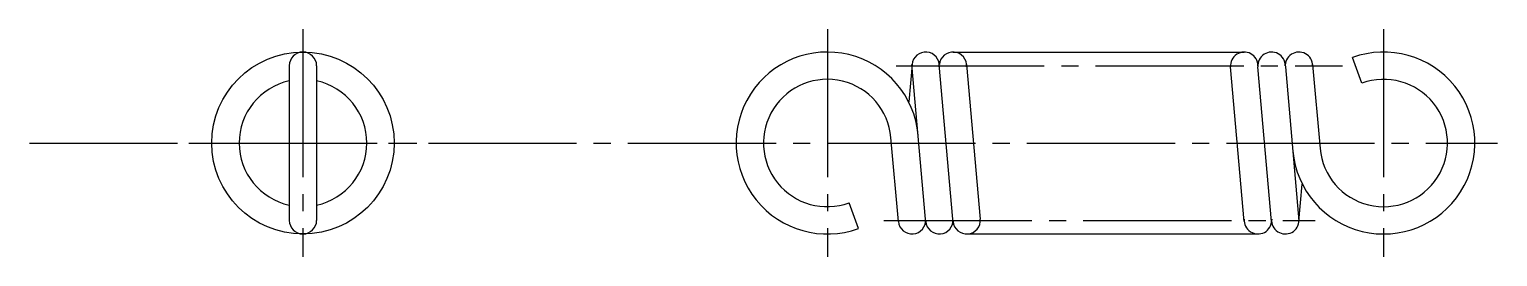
# Model space of a CAD drawing. Extents: x 5.1 to 87.7, y 5 to 66.1.
# Drawn here: x 55.49 to 87.69, y 61.09 to 66.09 of the extents above; entities outside this region: 2.
import ezdxf

# ---------------------------------------------------------------- set-up
doc = ezdxf.new("R2010")
doc.units = 0
doc.header["$LTSCALE"] = 0.25
doc.linetypes.add('CENTER', pattern=[17.5, 13, -1.5, 1.5, -1.5])
doc.linetypes.add('PHANTOM', pattern=[63.5, 31.75, -6.35, 6.35, -6.35, 6.35, -6.35])
doc.layers.get('0').update_dxf_attribs({"linetype": 'CONTINUOUS'})
doc.layers.add('CENTER', color=1, linetype='CENTER')
doc.styles.get("Standard").update_dxf_attribs({"font": 'txt', "bigfont": 'BIGFONT'})

msp = doc.modelspace()

# ---------------------------------------------------------------- linework, layer by layer
at = {"color": 3, "linetype": 'PHANTOM'}
for p, q in [((75.75, 65.585), (82.137, 65.585)), ((76.05, 61.585), (82.437, 61.585))]:
    msp.add_line(p, q, dxfattribs=at)
for p, q in [((84.715, 64.901), (84.51, 65.465)), ((61.194, 65.285), (61.194, 61.885)), ((61.794, 65.285), (61.794, 61.885)), ((74.852, 65.312), (74.779, 64.487)), ((75.149, 61.912), (74.849, 65.312)), ((75.749, 61.912), (75.449, 65.312)), ((76.049, 65.312), (76.349, 61.912)), ((82.138, 61.859), (81.838, 65.259)), ((82.738, 61.859), (82.438, 65.259)), ((83.038, 65.259), (83.337, 61.874)), ((83.636, 65.312), (83.799, 63.462)), ((61.794, 64.435), (61.794, 64.435)), ((61.794, 63.585), (61.794, 63.585)), ((74.552, 61.859), (74.388, 63.708)), ((83.336, 61.859), (83.409, 62.683)), ((73.678, 61.706), (73.473, 62.27))]:
    msp.add_line(p, q)
msp.add_circle((61.494, 63.585), 2)
for centre, radius, start, end in [((61.494, 65.285), 0.3, 0, 180), ((72.994, 63.585), 2, 5.0425, 290), ((75.15, 65.285), 0.3, 354.9576, 174.9575), ((75.75, 65.285), 0.3, 354.9576, 174.9575), ((82.137, 65.285), 0.3, 0, 185.0425), ((82.737, 65.285), 0.3, 0, 185.0425), ((83.337, 65.285), 0.3, 0, 185.0425), ((85.194, 63.585), 2, 185.0425, 110), ((61.494, 63.585), 1.4, 102.3736, 257.6264), ((61.494, 63.585), 1.4, 282.3736, 77.6264), ((72.994, 63.585), 1.4, 5.0425, 290), ((85.194, 63.585), 1.4, 185.0425, 110), ((61.494, 61.885), 0.3, 180, 0), ((74.85, 61.885), 0.3, 185.0425, 5.0425), ((75.45, 61.885), 0.3, 185.0425, 5.0425), ((76.05, 61.885), 0.3, 185.0425, 5.0425), ((82.437, 61.885), 0.3, 174.9575, 0), ((83.037, 61.885), 0.3, 174.9575, 0)]:
    msp.add_arc(centre, radius, start, end)
at = {"layer": 'CENTER', "color": 1, "linetype": 'CENTER'}
for p, q in [((61.494, 66.085), (61.494, 61.085)), ((72.994, 66.085), (72.994, 61.085)), ((85.194, 66.085), (85.194, 61.085)), ((74.502, 65.285), (84.294, 65.285)), ((55.494, 63.585), (87.694, 63.585)), ((58.994, 63.585), (63.994, 63.585)), ((74.232, 61.885), (83.694, 61.885))]:
    msp.add_line(p, q, dxfattribs=at)

# ---------------------------------------------------------------- texts
for s, p in [('AWT4-15', (5, 12.5)), ('AWT04', (5, 5))]:
    msp.add_text(s, height=2).set_placement(p)

doc.saveas('drawing.dxf')
